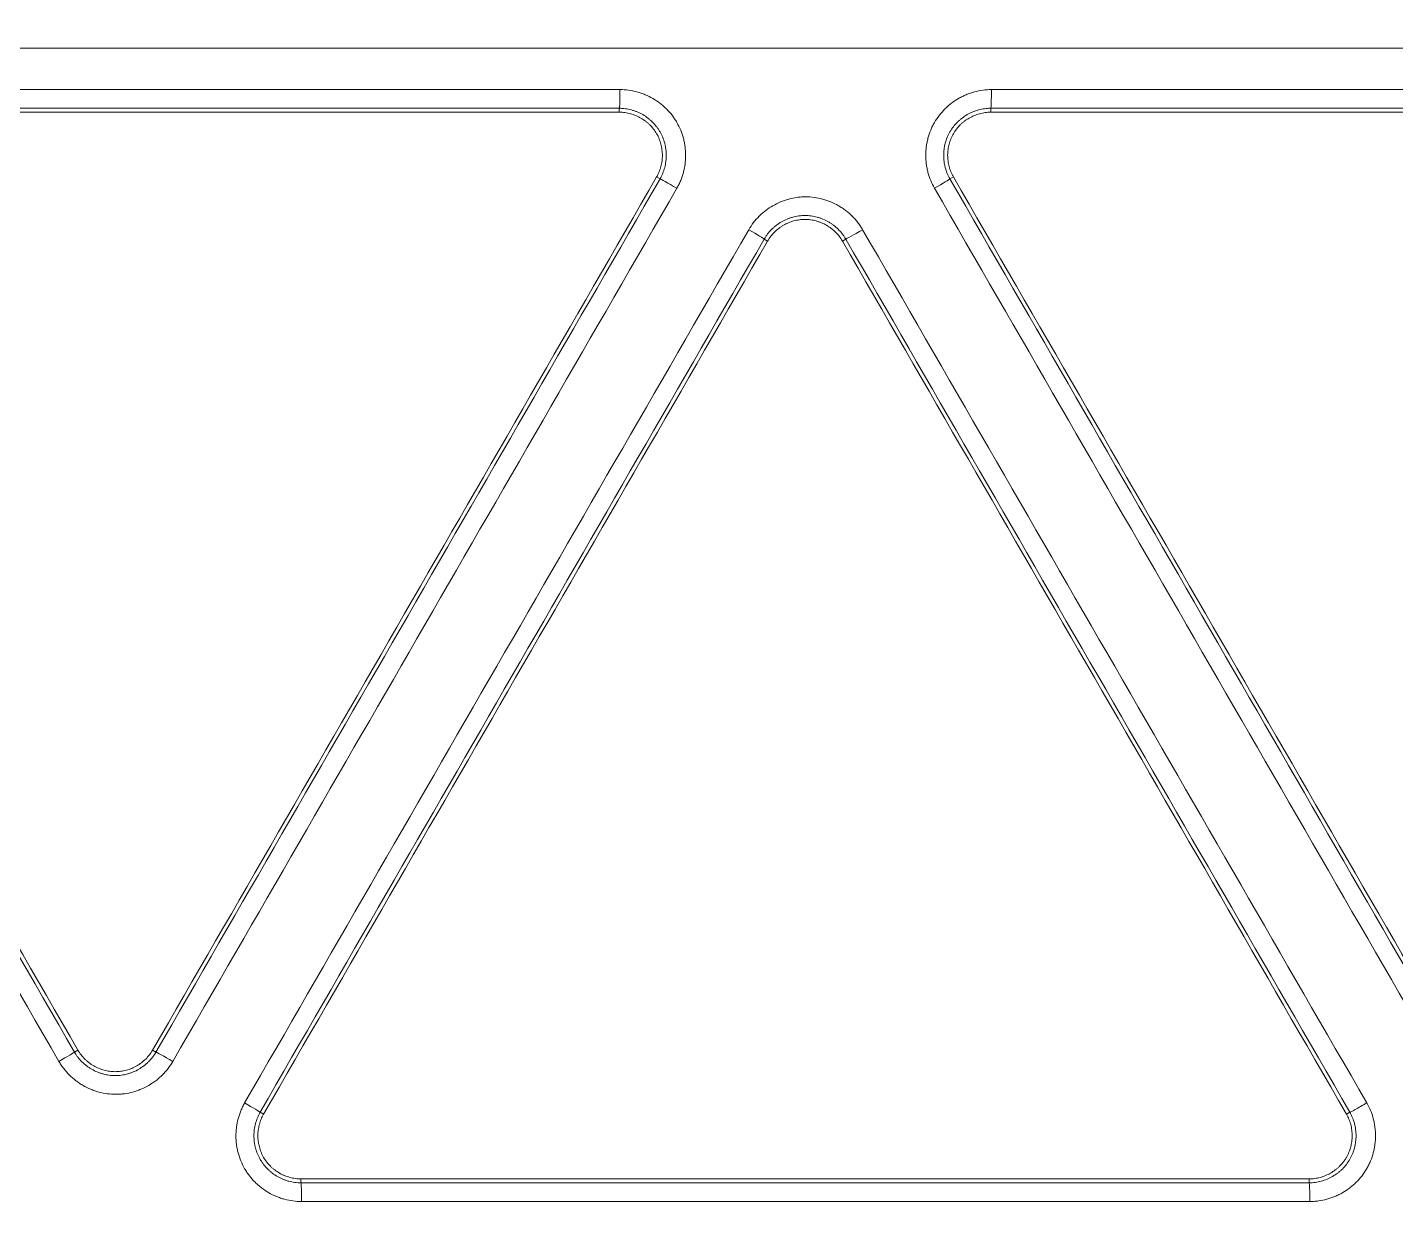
# Model space of a CAD drawing. Header units: inches. Extents: x 405346 to 489838, y -25612 to 14934.
# Drawn here: x 467434.52 to 467469.23, y 4291.63 to 4321.95 of the extents above; entities that cross this region are included whole.
import ezdxf

# ---------------------------------------------------------------- set-up
doc = ezdxf.new("R2010")
doc.units = ezdxf.units.IN
doc.header["$LTSCALE"] = 200
doc.header["$MEASUREMENT"] = 0
doc.layers.add('SS-EQ', color=2, linetype='Continuous', lineweight=20)

# ---------------------------------------------------------------- blocks, each defined once
blk = doc.blocks.new('4way무풍')
at = {"layer": 'SS-EQ'}
for p, q in [((205.27, -1.626), (205.27, -1.526)), ((214.692, -1.526), (214.692, -1.626)), ((206.303, -3.317), (206.217, -3.267)), ((213.744, -3.267), (213.657, -3.318)), ((209.033, -4.893), (208.946, -4.843)), ((211.014, -4.843), (210.928, -4.893)), ((191.447, -25.466), (191.535, -25.416)), ((193.43, -25.416), (193.516, -25.465)), ((196.158, -26.991), (196.246, -27.041)), ((223.716, -27.041), (223.802, -26.992)), ((197.193, -28.683), (197.193, -28.783)), ((222.768, -28.783), (222.768, -28.683))]:
    blk.add_line(p, q, dxfattribs=at)
for centre, major_axis, ratio, start_param, end_param in [((205.269, -1.052), (0, -0.474), 0.037348, 0.034931, 1.570751), ((214.691, -1.052), (0, 0.474), 0.039714, 3.176527, 4.712343), ((206.713, -3.554), (0.41, -0.237), 0.018703, 1.538111, 3.10668), ((213.247, -3.554), (0.41, 0.237), 0.019664, 4.746155, 6.248272), ((208.536, -4.606), (-0.41, 0.237), 0.01886, 3.176505, 4.67935), ((211.424, -4.606), (0.41, 0.237), 0.019501, 3.176506, 4.745781), ((191.037, -25.702), (-0.41, -0.237), 0.018346, 1.599916, 3.10668), ((193.926, -25.702), (0.41, -0.237), 0.016359, 1.539907, 3.106681), ((195.748, -26.755), (-0.41, 0.237), 0.016503, 3.176504, 4.681199), ((224.212, -26.755), (-0.41, -0.237), 0.021575, 0.034915, 1.606278), ((197.193, -29.256), (0, 0.474), 0.035496, 4.710981, 6.248196), ((222.767, -29.256), (0, 0.474), 0.04111, 4.711347, 6.248249)]:
    blk.add_ellipse(centre, major_axis=major_axis, ratio=ratio, start_param=start_param, end_param=end_param, dxfattribs=at)
for points, knots in [([(0.032, 346.294), (6.969, 346.294), (13.906, 346.294), (27.78, 346.294), (34.717, 346.294), (55.528, 346.294), (69.403, 346.294), (97.151, 346.294), (111.025, 346.294), (138.774, 346.294), (152.648, 346.294), (180.396, 346.294), (194.27, 346.294), (215.082, 346.294), (222.019, 346.294), (235.893, 346.294), (242.83, 346.293), (253.236, 346.293), (256.704, 346.293), (263.641, 346.293), (267.11, 346.293), (272.313, 346.294), (274.047, 346.294), (276.648, 346.294), (277.516, 346.294), (279.25, 346.293), (280.117, 346.293), (281.418, 346.292), (281.851, 346.292), (282.718, 346.292), (283.152, 346.292), (283.802, 346.293), (284.019, 346.293), (284.453, 346.293), (284.669, 346.294), (285.103, 346.293), (285.32, 346.293), (285.753, 346.29), (285.97, 346.288), (286.62, 346.277), (287.054, 346.265), (287.92, 346.231), (288.353, 346.21), (289.653, 346.132), (290.519, 346.062), (291.818, 345.929), (292.25, 345.88), (292.899, 345.799), (293.116, 345.771), (293.548, 345.712), (294.627, 345.561), (295.697, 345.381), (298.249, 344.897), (299.929, 344.504), (302.417, 343.81), (304.065, 343.312), (305.692, 342.745), (308.116, 341.843), (309.711, 341.171), (311.481, 340.335), (311.677, 340.241), (312.069, 340.051), (312.265, 339.955), (312.851, 339.663), (313.238, 339.464), (314.393, 338.857), (315.91, 338.017), (317.385, 337.118), (318.837, 336.19), (319.553, 335.711), (320.962, 334.724), (322.351, 333.707), (324.369, 332.094), (326.323, 330.393), (327.582, 329.199), (328.355, 328.434), (328.586, 328.204), (328.815, 327.97), (328.968, 327.815), (329.044, 327.736), (329.423, 327.345), (329.723, 327.029), (330.61, 326.072), (331.762, 324.776), (333.399, 322.77), (334.43, 321.391), (335.932, 319.291), (336.873, 317.85), (338.196, 315.627), (339.047, 314.124), (339.838, 312.579), (340.313, 311.601), (340.454, 311.306), (340.593, 311.01), (340.685, 310.812), (340.731, 310.713), (340.958, 310.218), (341.136, 309.82), (341.654, 308.624), (342.309, 307.019), (343.186, 304.582), (343.7, 302.939), (344.419, 300.459), (344.828, 298.787), (345.336, 296.251), (345.487, 295.4), (345.755, 293.69), (345.871, 292.83), (345.994, 291.749), (346.017, 291.532), (346.062, 291.099), (346.083, 290.881), (346.143, 290.23), (346.178, 289.796), (346.239, 288.927), (346.265, 288.492), (346.307, 287.624), (346.324, 287.189), (346.342, 286.538), (346.347, 286.32), (346.354, 285.886), (346.356, 285.669), (346.359, 285.234), (346.359, 285.017), (346.359, 284.582), (346.359, 284.365), (346.359, 283.714), (346.358, 283.279), (346.358, 282.41), (346.358, 281.976), (346.358, 280.672), (346.358, 279.803), (346.359, 278.065), (346.359, 277.196), (346.359, 274.59), (346.359, 272.852), (346.358, 264.162), (346.359, 257.21), (346.359, 236.355), (346.359, 222.452), (346.359, 194.646), (346.359, 180.742), (346.359, 152.936), (346.359, 139.033), (346.359, 111.226), (346.359, 69.516), (346.359, 27.806), (346.359, 0)], [0, 0, 0, 0, 0.03125, 0.03125, 0.0625, 0.0625, 0.125, 0.125, 0.1875, 0.1875, 0.25, 0.25, 0.3125, 0.3125, 0.34375, 0.34375, 0.375, 0.375, 0.390625, 0.390625, 0.40625, 0.40625, 0.414062, 0.414062, 0.417969, 0.417969, 0.421875, 0.421875, 0.423828, 0.423828, 0.425781, 0.425781, 0.426758, 0.426758, 0.427734, 0.427734, 0.428711, 0.428711, 0.429687, 0.429687, 0.431641, 0.431641, 0.433594, 0.433594, 0.4375, 0.4375, 0.439453, 0.439453, 0.44043, 0.44043, 0.441406, 0.445312, 0.445312, 0.453125, 0.453125, 0.457031, 0.460937, 0.460937, 0.46875, 0.46875, 0.469727, 0.469727, 0.470703, 0.470703, 0.472656, 0.472656, 0.476562, 0.480469, 0.480469, 0.484375, 0.484375, 0.488281, 0.492187, 0.496094, 0.5, 0.5, 0.500977, 0.501465, 0.501465, 0.501953, 0.501953, 0.503906, 0.503906, 0.507812, 0.511719, 0.515625, 0.515625, 0.523437, 0.523437, 0.527344, 0.53125, 0.53125, 0.532227, 0.532715, 0.532715, 0.533203, 0.533203, 0.535156, 0.535156, 0.539062, 0.542969, 0.546875, 0.546875, 0.554687, 0.554687, 0.558594, 0.558594, 0.5625, 0.5625, 0.563477, 0.563477, 0.564453, 0.564453, 0.566406, 0.566406, 0.568359, 0.568359, 0.570312, 0.570312, 0.571289, 0.571289, 0.572266, 0.572266, 0.573242, 0.573242, 0.574219, 0.574219, 0.576172, 0.576172, 0.578125, 0.578125, 0.582031, 0.582031, 0.585937, 0.585937, 0.59375, 0.59375, 0.625, 0.625, 0.6875, 0.6875, 0.75, 0.75, 0.8125, 0.8125, 0.875, 1, 1, 1, 1]), ([(345.164, 0), (345.164, 27.72), (345.163, 69.299), (345.162, 110.879), (345.161, 138.598), (345.16, 152.458), (345.159, 180.178), (345.157, 194.038), (345.154, 221.758), (345.152, 235.618), (345.147, 256.407), (345.146, 263.337), (345.145, 272), (345.145, 273.732), (345.144, 276.331), (345.144, 277.197), (345.143, 278.93), (345.142, 279.796), (345.142, 281.095), (345.141, 281.528), (345.141, 282.395), (345.142, 282.828), (345.141, 283.694), (345.141, 284.127), (345.14, 284.777), (345.139, 284.993), (345.136, 285.426), (345.134, 285.643), (345.124, 286.293), (345.113, 286.726), (345.081, 287.592), (345.06, 288.025), (345.009, 288.891), (344.979, 289.324), (344.926, 289.973), (344.898, 290.298), (344.868, 290.622), (344.847, 290.839), (344.836, 290.947), (344.736, 291.92), (344.629, 292.78), (344.379, 294.49), (344.236, 295.34), (343.754, 297.876), (343.361, 299.547), (342.666, 302.024), (342.167, 303.666), (341.312, 306.1), (340.67, 307.703), (340.162, 308.898), (339.901, 309.494), (339.629, 310.086), (339.446, 310.481), (339.353, 310.677), (338.885, 311.657), (338.495, 312.43), (337.684, 313.954), (337.263, 314.706), (336.391, 316.188), (335.94, 316.919), (335.007, 318.359), (334.525, 319.069), (333.532, 320.468), (332.508, 321.846), (330.881, 323.85), (329.736, 325.143), (328.853, 326.097), (328.555, 326.413), (328.177, 326.804), (328.101, 326.882), (327.949, 327.037), (327.721, 327.27), (327.491, 327.5), (326.721, 328.264), (325.466, 329.454), (323.518, 331.149), (321.504, 332.755), (320.119, 333.766), (318.711, 334.748), (317.997, 335.224), (316.546, 336.146), (315.81, 336.592), (314.315, 337.454), (313.557, 337.87), (312.595, 338.371), (312.305, 338.52), (312.014, 338.666), (311.82, 338.764), (311.722, 338.812), (311.235, 339.053), (310.844, 339.24), (309.666, 339.79), (308.875, 340.138), (307.283, 340.799), (305.68, 341.425), (303.244, 342.257), (301.598, 342.742), (299.114, 343.417), (297.436, 343.796), (294.888, 344.258), (294.033, 344.394), (292.957, 344.542), (292.742, 344.57), (292.31, 344.625), (291.663, 344.703), (291.015, 344.771), (289.72, 344.892), (288.856, 344.953), (287.56, 345.018), (287.128, 345.036), (286.48, 345.054), (286.264, 345.059), (285.832, 345.066), (285.615, 345.069), (285.183, 345.072), (284.967, 345.073), (284.535, 345.074), (284.318, 345.075), (283.67, 345.075), (283.237, 345.076), (282.589, 345.076), (282.373, 345.076), (281.94, 345.076), (281.724, 345.076), (281.076, 345.076), (280.643, 345.076), (279.346, 345.077), (278.481, 345.077), (276.752, 345.078), (275.887, 345.078), (273.293, 345.079), (271.563, 345.079), (262.916, 345.08), (255.998, 345.082), (242.162, 345.085), (235.244, 345.086), (221.408, 345.088), (214.49, 345.089), (193.736, 345.092), (179.9, 345.093), (152.228, 345.095), (138.392, 345.096), (110.72, 345.097), (96.884, 345.097), (69.212, 345.098), (55.376, 345.098), (34.622, 345.098), (27.704, 345.099), (13.868, 345.099), (6.95, 345.099), (0.032, 345.099)], [0, 0, 0, 0, 0.125, 0.1875, 0.1875, 0.25, 0.25, 0.3125, 0.3125, 0.375, 0.375, 0.40625, 0.40625, 0.414063, 0.414063, 0.417969, 0.417969, 0.421875, 0.421875, 0.423828, 0.423828, 0.425781, 0.425781, 0.427734, 0.427734, 0.428711, 0.428711, 0.429688, 0.429688, 0.431641, 0.431641, 0.433594, 0.433594, 0.435547, 0.435547, 0.436523, 0.437012, 0.437012, 0.4375, 0.4375, 0.441406, 0.441406, 0.445313, 0.445313, 0.453125, 0.453125, 0.457031, 0.460938, 0.464844, 0.464844, 0.466797, 0.467773, 0.467773, 0.46875, 0.46875, 0.472656, 0.472656, 0.476563, 0.476563, 0.480469, 0.480469, 0.484375, 0.484375, 0.488281, 0.492188, 0.496094, 0.496094, 0.498047, 0.498047, 0.498535, 0.498535, 0.499023, 0.5, 0.5, 0.503906, 0.507813, 0.511719, 0.515625, 0.515625, 0.519531, 0.519531, 0.523438, 0.523438, 0.527344, 0.527344, 0.52832, 0.528809, 0.528809, 0.529297, 0.529297, 0.53125, 0.53125, 0.535156, 0.535156, 0.539063, 0.542969, 0.546875, 0.546875, 0.554688, 0.554688, 0.558594, 0.558594, 0.55957, 0.55957, 0.560547, 0.5625, 0.5625, 0.566406, 0.566406, 0.568359, 0.568359, 0.569336, 0.569336, 0.570313, 0.570313, 0.571289, 0.571289, 0.572266, 0.572266, 0.574219, 0.574219, 0.575195, 0.575195, 0.576172, 0.576172, 0.578125, 0.578125, 0.582031, 0.582031, 0.585938, 0.585938, 0.59375, 0.59375, 0.625, 0.625, 0.65625, 0.65625, 0.6875, 0.6875, 0.75, 0.75, 0.8125, 0.8125, 0.875, 0.875, 0.9375, 0.9375, 0.96875, 0.96875, 1, 1, 1, 1]), ([(346.359, 0), (346.359, -27.812), (346.359, -55.624), (346.359, -97.341), (346.359, -111.247), (346.359, -139.059), (346.359, -152.965), (346.359, -180.777), (346.359, -194.683), (346.359, -222.494), (346.359, -236.4), (346.359, -257.259), (346.358, -264.212), (346.359, -272.903), (346.359, -274.641), (346.359, -277.249), (346.359, -278.118), (346.358, -279.856), (346.358, -280.725), (346.358, -282.029), (346.358, -282.463), (346.358, -283.333), (346.359, -283.767), (346.359, -284.419), (346.359, -284.636), (346.359, -285.071), (346.358, -285.288), (346.355, -285.723), (346.353, -285.94), (346.346, -286.374), (346.341, -286.592), (346.322, -287.243), (346.305, -287.678), (346.262, -288.546), (346.236, -288.98), (346.174, -289.849), (346.138, -290.283), (346.078, -290.934), (346.057, -291.151), (346.012, -291.585), (345.894, -292.666), (345.748, -293.741), (345.479, -295.45), (345.327, -296.299), (344.817, -298.834), (344.407, -300.505), (343.687, -302.982), (343.172, -304.624), (342.294, -307.059), (341.638, -308.663), (341.119, -309.858), (340.941, -310.256), (340.714, -310.751), (340.668, -310.85), (340.576, -311.047), (340.437, -311.343), (339.919, -312.422), (339.029, -314.158), (338.177, -315.66), (336.854, -317.881), (335.912, -319.32), (334.41, -321.418), (333.379, -322.796), (331.741, -324.801), (330.589, -326.095), (329.702, -327.051), (329.403, -327.366), (329.024, -327.758), (328.947, -327.836), (328.795, -327.992), (328.566, -328.224), (327.719, -329.07), (326.303, -330.412), (324.35, -332.111), (322.332, -333.722), (320.944, -334.738), (319.535, -335.724), (318.819, -336.202), (317.367, -337.13), (315.893, -338.028), (314.376, -338.866), (313.222, -339.473), (312.835, -339.671), (312.249, -339.963), (312.054, -340.059), (311.662, -340.249), (309.896, -341.094), (308.103, -341.848), (305.68, -342.75), (304.055, -343.316), (302.408, -343.813), (299.923, -344.506), (298.245, -344.898), (295.697, -345.382), (294.842, -345.525), (293.766, -345.682), (293.551, -345.712), (293.12, -345.771), (292.903, -345.799), (292.254, -345.88), (291.821, -345.929), (290.523, -346.062), (289.657, -346.132), (288.357, -346.21), (287.924, -346.232), (287.057, -346.265), (286.624, -346.277), (285.974, -346.288), (285.757, -346.291), (285.323, -346.293), (285.107, -346.294), (284.673, -346.294), (284.456, -346.294), (284.023, -346.294), (283.806, -346.293), (283.156, -346.293), (282.722, -346.293), (281.855, -346.293), (281.421, -346.293), (280.121, -346.293), (279.253, -346.294), (277.519, -346.294), (276.652, -346.294), (274.051, -346.294), (272.316, -346.294), (267.113, -346.294), (263.645, -346.293), (256.708, -346.293), (253.239, -346.294), (242.833, -346.294), (235.896, -346.294), (222.022, -346.294), (215.084, -346.294), (194.273, -346.294), (180.399, -346.294), (152.65, -346.294), (138.775, -346.294), (111.027, -346.294), (97.152, -346.294), (69.404, -346.294), (55.529, -346.294), (34.718, -346.294), (27.78, -346.294), (13.906, -346.294), (6.969, -346.294), (0.032, -346.294)], [0, 0, 0, 0, 0.125, 0.125, 0.1875, 0.1875, 0.25, 0.25, 0.3125, 0.3125, 0.375, 0.375, 0.40625, 0.40625, 0.414063, 0.414063, 0.417969, 0.417969, 0.421875, 0.421875, 0.423828, 0.423828, 0.425781, 0.425781, 0.426758, 0.426758, 0.427734, 0.427734, 0.428711, 0.428711, 0.429688, 0.429688, 0.431641, 0.431641, 0.433594, 0.433594, 0.435547, 0.435547, 0.436523, 0.436523, 0.4375, 0.441406, 0.441406, 0.445313, 0.445313, 0.453125, 0.453125, 0.457031, 0.460938, 0.464844, 0.464844, 0.466797, 0.466797, 0.467285, 0.467285, 0.467773, 0.46875, 0.472656, 0.476563, 0.476563, 0.484375, 0.484375, 0.488281, 0.492188, 0.496094, 0.496094, 0.498047, 0.498047, 0.498535, 0.498535, 0.499023, 0.5, 0.503906, 0.507813, 0.511719, 0.515625, 0.515625, 0.519531, 0.519531, 0.523438, 0.527344, 0.527344, 0.529297, 0.529297, 0.530273, 0.530273, 0.53125, 0.539063, 0.539063, 0.542969, 0.546875, 0.546875, 0.554688, 0.554688, 0.558594, 0.558594, 0.55957, 0.55957, 0.560547, 0.560547, 0.5625, 0.5625, 0.566406, 0.566406, 0.568359, 0.568359, 0.570313, 0.570313, 0.571289, 0.571289, 0.572266, 0.572266, 0.573242, 0.573242, 0.574219, 0.574219, 0.576172, 0.576172, 0.578125, 0.578125, 0.582031, 0.582031, 0.585938, 0.585938, 0.59375, 0.59375, 0.609375, 0.609375, 0.625, 0.625, 0.65625, 0.65625, 0.6875, 0.6875, 0.75, 0.75, 0.8125, 0.8125, 0.875, 0.875, 0.9375, 0.9375, 0.96875, 0.96875, 1, 1, 1, 1]), ([(0.032, -345.099), (6.961, -345.099), (13.891, -345.099), (27.75, -345.099), (34.679, -345.099), (55.467, -345.099), (69.326, -345.098), (97.044, -345.098), (110.903, -345.097), (138.621, -345.096), (152.48, -345.096), (180.197, -345.094), (194.056, -345.092), (214.845, -345.09), (221.774, -345.089), (235.633, -345.086), (242.562, -345.085), (256.421, -345.082), (263.351, -345.081), (272.013, -345.079), (273.745, -345.079), (276.343, -345.079), (277.21, -345.078), (278.942, -345.078), (279.808, -345.077), (281.107, -345.076), (281.541, -345.076), (282.407, -345.076), (282.84, -345.076), (283.706, -345.076), (284.139, -345.076), (284.789, -345.074), (285.005, -345.074), (285.438, -345.071), (285.655, -345.069), (286.304, -345.06), (286.737, -345.049), (287.602, -345.017), (288.034, -344.997), (289.33, -344.922), (290.194, -344.853), (291.488, -344.722), (291.92, -344.673), (292.566, -344.593), (292.782, -344.566), (293.212, -344.508), (294.286, -344.358), (295.351, -344.18), (297.891, -343.699), (299.563, -343.307), (302.039, -342.615), (303.679, -342.118), (305.297, -341.551), (307.709, -340.648), (309.296, -339.976), (311.056, -339.138), (311.349, -338.996), (311.641, -338.853), (311.836, -338.756), (311.933, -338.707), (312.418, -338.464), (312.803, -338.265), (313.951, -337.656), (314.704, -337.236), (316.19, -336.364), (316.921, -335.913), (318.363, -334.982), (319.073, -334.502), (320.472, -333.511), (321.849, -332.491), (323.849, -330.872), (325.784, -329.163), (327.03, -327.964), (327.795, -327.195), (327.947, -327.041), (328.25, -326.729), (328.401, -326.573), (328.849, -326.102), (329.145, -325.785), (330.019, -324.826), (331.153, -323.527), (332.763, -321.515), (333.776, -320.132), (334.759, -318.728), (335.235, -318.016), (336.157, -316.57), (336.603, -315.837), (337.465, -314.35), (338.296, -312.842), (339.065, -311.291), (339.481, -310.406), (339.527, -310.308), (339.618, -310.111), (339.754, -309.815), (340.065, -309.123), (340.322, -308.527), (340.821, -307.331), (341.451, -305.727), (342.288, -303.291), (342.776, -301.648), (343.454, -299.169), (343.836, -297.496), (344.302, -294.959), (344.439, -294.108), (344.619, -292.825), (344.702, -292.181), (344.786, -291.427), (344.82, -291.104), (344.842, -290.888), (344.853, -290.779), (344.946, -289.807), (345.01, -288.942), (345.078, -287.644), (345.096, -287.212), (345.116, -286.563), (345.122, -286.347), (345.13, -285.914), (345.133, -285.698), (345.138, -285.266), (345.139, -285.049), (345.14, -284.617), (345.14, -284.4), (345.141, -283.752), (345.141, -283.319), (345.141, -282.67), (345.141, -282.454), (345.141, -282.021), (345.141, -281.805), (345.142, -281.156), (345.142, -280.724), (345.143, -279.426), (345.143, -278.561), (345.144, -276.831), (345.144, -275.966), (345.145, -273.37), (345.145, -271.64), (345.146, -262.989), (345.148, -256.069), (345.152, -235.306), (345.154, -221.465), (345.157, -193.782), (345.159, -179.94), (345.161, -152.257), (345.161, -138.416), (345.162, -110.732), (345.163, -69.208), (345.164, -27.683), (345.164, 0)], [0, 0, 0, 0, 0.03125, 0.03125, 0.0625, 0.0625, 0.125, 0.125, 0.1875, 0.1875, 0.25, 0.25, 0.3125, 0.3125, 0.34375, 0.34375, 0.375, 0.375, 0.40625, 0.40625, 0.414063, 0.414063, 0.417969, 0.417969, 0.421875, 0.421875, 0.423828, 0.423828, 0.425781, 0.425781, 0.427734, 0.427734, 0.428711, 0.428711, 0.429688, 0.429688, 0.431641, 0.431641, 0.433594, 0.433594, 0.4375, 0.4375, 0.439453, 0.439453, 0.44043, 0.44043, 0.441406, 0.445313, 0.445313, 0.453125, 0.453125, 0.457031, 0.460938, 0.460938, 0.46875, 0.46875, 0.469727, 0.470215, 0.470215, 0.470703, 0.470703, 0.472656, 0.472656, 0.476563, 0.476563, 0.480469, 0.480469, 0.484375, 0.484375, 0.488281, 0.492188, 0.496094, 0.5, 0.5, 0.500977, 0.500977, 0.501953, 0.501953, 0.503906, 0.503906, 0.507813, 0.511719, 0.515625, 0.515625, 0.519531, 0.519531, 0.523438, 0.523438, 0.527344, 0.53125, 0.53125, 0.531738, 0.531738, 0.532227, 0.533203, 0.535156, 0.535156, 0.539063, 0.542969, 0.546875, 0.546875, 0.554688, 0.554688, 0.558594, 0.558594, 0.560547, 0.561523, 0.562012, 0.562012, 0.5625, 0.5625, 0.566406, 0.566406, 0.568359, 0.568359, 0.569336, 0.569336, 0.570313, 0.570313, 0.571289, 0.571289, 0.572266, 0.572266, 0.574219, 0.574219, 0.575195, 0.575195, 0.576172, 0.576172, 0.578125, 0.578125, 0.582031, 0.582031, 0.585938, 0.585938, 0.59375, 0.59375, 0.625, 0.625, 0.6875, 0.6875, 0.75, 0.75, 0.8125, 0.8125, 0.875, 1, 1, 1, 1]), ([(247.586, 0), (245.632, 0), (234.907, 0), (215.405, 0), (189.077, 0), (162.746, 0), (145.189, 0), (136.411, 0)], [0, 0, 0, 0, 0.052747, 0.289561, 0.526374, 0.763187, 1, 1, 1, 1]), ([(179.71, -1.052), (180.775, -1.053), (181.841, -1.052), (183.973, -1.052), (185.038, -1.052), (188.236, -1.052), (190.367, -1.052), (196.761, -1.052), (201.024, -1.052), (205.287, -1.052)], [0, 0, 0, 0, 0.125, 0.125, 0.25, 0.25, 0.5, 0.5, 1, 1, 1, 1]), ([(205.287, -1.052), (205.36, -1.052), (205.433, -1.057), (205.576, -1.077), (205.647, -1.091), (205.752, -1.12), (205.787, -1.13), (205.839, -1.148), (205.856, -1.154), (205.89, -1.167), (205.907, -1.174), (205.991, -1.209), (206.121, -1.273), (206.242, -1.354), (206.315, -1.409), (206.329, -1.421), (206.358, -1.444), (206.399, -1.479), (206.439, -1.516), (206.516, -1.593), (206.564, -1.647), (206.631, -1.733), (206.652, -1.762), (206.693, -1.823), (206.712, -1.854), (206.767, -1.949), (206.831, -2.079), (206.877, -2.217), (206.9, -2.305), (206.905, -2.323), (206.913, -2.358), (206.917, -2.376), (206.927, -2.43), (206.933, -2.466), (206.947, -2.574), (206.952, -2.646), (206.952, -2.755), (206.95, -2.81), (206.946, -2.864), (206.942, -2.901), (206.94, -2.919), (206.929, -3.01), (206.901, -3.152), (206.855, -3.29), (206.814, -3.391), (206.799, -3.424), (206.767, -3.49), (206.749, -3.522), (206.731, -3.554)], [0, 0, 0, 0, 0.0625, 0.0625, 0.125, 0.125, 0.15625, 0.15625, 0.171875, 0.171875, 0.1875, 0.1875, 0.25, 0.3125, 0.3125, 0.328125, 0.328125, 0.34375, 0.375, 0.375, 0.4375, 0.4375, 0.46875, 0.46875, 0.5, 0.5, 0.5625, 0.625, 0.625, 0.640625, 0.640625, 0.65625, 0.65625, 0.6875, 0.6875, 0.75, 0.75, 0.78125, 0.796875, 0.796875, 0.8125, 0.8125, 0.875, 0.9375, 0.9375, 0.96875, 0.96875, 1, 1, 1, 1]), ([(213.265, -3.554), (213.228, -3.49), (213.196, -3.425), (213.141, -3.291), (213.118, -3.223), (213.09, -3.117), (213.082, -3.082), (213.072, -3.028), (213.069, -3.01), (213.063, -2.973), (213.06, -2.955), (213.048, -2.865), (213.039, -2.72), (213.048, -2.575), (213.06, -2.485), (213.063, -2.466), (213.069, -2.43), (213.072, -2.412), (213.082, -2.359), (213.091, -2.323), (213.118, -2.218), (213.141, -2.15), (213.182, -2.049), (213.197, -2.016), (213.23, -1.95), (213.247, -1.918), (213.302, -1.823), (213.383, -1.702), (213.479, -1.594), (213.543, -1.53), (213.557, -1.517), (213.583, -1.492), (213.597, -1.48), (213.638, -1.444), (213.667, -1.421), (213.753, -1.355), (213.814, -1.315), (213.908, -1.26), (213.94, -1.243), (214.005, -1.211), (214.038, -1.196), (214.106, -1.167), (214.14, -1.154), (214.21, -1.13), (214.244, -1.12), (214.349, -1.091), (214.42, -1.077), (214.564, -1.057), (214.636, -1.052), (214.71, -1.052)], [0, 0, 0, 0, 0.0625, 0.0625, 0.125, 0.125, 0.15625, 0.15625, 0.171875, 0.171875, 0.1875, 0.1875, 0.25, 0.3125, 0.3125, 0.328125, 0.328125, 0.34375, 0.34375, 0.375, 0.375, 0.4375, 0.4375, 0.46875, 0.46875, 0.5, 0.5, 0.5625, 0.625, 0.625, 0.640625, 0.640625, 0.65625, 0.65625, 0.6875, 0.6875, 0.75, 0.75, 0.78125, 0.78125, 0.8125, 0.8125, 0.84375, 0.84375, 0.875, 0.875, 0.9375, 0.9375, 1, 1, 1, 1]), ([(214.71, -1.052), (215.776, -1.053), (216.841, -1.052), (218.973, -1.052), (220.039, -1.052), (223.236, -1.052), (225.368, -1.052), (231.762, -1.052), (236.025, -1.052), (240.287, -1.052)], [0, 0, 0, 0, 0.125, 0.125, 0.25, 0.25, 0.5, 0.5, 1, 1, 1, 1]), ([(205.27, -1.526), (201.007, -1.526), (196.745, -1.526), (190.351, -1.526), (188.22, -1.526), (185.023, -1.526), (183.958, -1.526), (181.826, -1.526), (180.761, -1.526), (179.695, -1.526)], [0, 0, 0, 0, 0.5, 0.5, 0.75, 0.75, 0.875, 0.875, 1, 1, 1, 1]), ([(205.27, -1.626), (201.008, -1.626), (196.745, -1.626), (190.352, -1.626), (188.22, -1.626), (185.023, -1.626), (183.958, -1.626), (181.826, -1.626), (180.761, -1.626), (179.695, -1.626)], [0, 0, 0, 0, 0.5, 0.5, 0.75, 0.75, 0.875, 0.875, 1, 1, 1, 1]), ([(206.303, -3.317), (206.305, -3.314), (206.307, -3.311), (206.31, -3.306), (206.315, -3.297), (206.319, -3.288), (206.329, -3.271), (206.334, -3.259), (206.352, -3.224), (206.362, -3.2), (206.392, -3.128), (206.424, -3.029), (206.444, -2.927), (206.452, -2.862), (206.454, -2.849), (206.456, -2.823), (206.457, -2.81), (206.46, -2.771), (206.46, -2.745), (206.46, -2.667), (206.457, -2.615), (206.447, -2.538), (206.443, -2.512), (206.433, -2.461), (206.427, -2.435), (206.407, -2.36), (206.391, -2.31), (206.352, -2.214), (206.329, -2.168), (206.29, -2.1), (206.276, -2.078), (206.247, -2.034), (206.231, -2.013), (206.184, -1.952), (206.149, -1.913), (206.094, -1.858), (206.065, -1.832), (206.035, -1.807), (206.015, -1.79), (206.005, -1.782), (205.953, -1.742), (205.866, -1.685), (205.773, -1.639), (205.701, -1.609), (205.677, -1.599), (205.627, -1.582), (205.602, -1.575), (205.527, -1.554), (205.476, -1.544), (205.4, -1.533), (205.361, -1.529), (205.315, -1.527), (205.292, -1.526), (205.283, -1.526), (205.276, -1.526), (205.273, -1.526), (205.27, -1.526)], [0, 0, 0, 0, 0.003906, 0.003906, 0.007812, 0.015625, 0.015625, 0.03125, 0.03125, 0.0625, 0.0625, 0.125, 0.1875, 0.1875, 0.203125, 0.203125, 0.21875, 0.21875, 0.25, 0.25, 0.3125, 0.3125, 0.34375, 0.34375, 0.375, 0.375, 0.4375, 0.4375, 0.5, 0.5, 0.53125, 0.53125, 0.5625, 0.5625, 0.625, 0.625, 0.65625, 0.671875, 0.671875, 0.6875, 0.6875, 0.75, 0.8125, 0.8125, 0.84375, 0.84375, 0.875, 0.875, 0.9375, 0.9375, 0.96875, 0.984375, 0.992188, 0.996094, 0.996094, 1, 1, 1, 1]), ([(205.27, -1.626), (205.318, -1.626), (205.366, -1.629), (205.46, -1.642), (205.553, -1.661), (205.643, -1.692), (205.71, -1.72), (205.732, -1.73), (205.775, -1.751), (205.796, -1.763), (205.857, -1.798), (205.897, -1.825), (205.954, -1.868), (205.972, -1.883), (206.008, -1.914), (206.026, -1.931), (206.077, -1.981), (206.14, -2.052), (206.193, -2.131), (206.229, -2.194), (206.241, -2.215), (206.262, -2.258), (206.271, -2.28), (206.298, -2.346), (206.313, -2.391), (206.331, -2.46), (206.339, -2.494), (206.345, -2.53), (206.349, -2.554), (206.351, -2.565), (206.359, -2.625), (206.365, -2.72), (206.359, -2.815), (206.35, -2.886), (206.346, -2.91), (206.337, -2.957), (206.331, -2.98), (206.313, -3.05), (206.298, -3.095), (206.262, -3.183), (206.241, -3.226), (206.217, -3.267)], [0, 0, 0, 0, 0.0625, 0.0625, 0.125, 0.1875, 0.1875, 0.21875, 0.21875, 0.25, 0.25, 0.3125, 0.3125, 0.34375, 0.34375, 0.375, 0.375, 0.4375, 0.5, 0.5, 0.53125, 0.53125, 0.5625, 0.5625, 0.625, 0.625, 0.65625, 0.671875, 0.671875, 0.6875, 0.6875, 0.75, 0.8125, 0.8125, 0.84375, 0.84375, 0.875, 0.875, 0.9375, 0.9375, 1, 1, 1, 1]), ([(214.691, -1.526), (214.688, -1.526), (214.685, -1.526), (214.678, -1.526), (214.669, -1.526), (214.659, -1.526), (214.639, -1.527), (214.626, -1.528), (214.587, -1.53), (214.561, -1.533), (214.483, -1.544), (214.382, -1.565), (214.284, -1.598), (214.223, -1.624), (214.211, -1.629), (214.187, -1.64), (214.152, -1.657), (214.118, -1.675), (214.05, -1.714), (214.007, -1.743), (213.945, -1.79), (213.925, -1.806), (213.885, -1.841), (213.866, -1.859), (213.81, -1.914), (213.776, -1.952), (213.712, -2.034), (213.683, -2.077), (213.644, -2.145), (213.631, -2.168), (213.608, -2.215), (213.598, -2.239), (213.568, -2.311), (213.552, -2.36), (213.532, -2.436), (213.523, -2.474), (213.517, -2.512), (213.512, -2.538), (213.511, -2.551), (213.502, -2.616), (213.496, -2.72), (213.502, -2.824), (213.512, -2.901), (213.516, -2.927), (213.526, -2.979), (213.532, -3.004), (213.552, -3.08), (213.568, -3.129), (213.598, -3.201), (213.614, -3.237), (213.635, -3.277), (213.645, -3.298), (213.65, -3.306), (213.654, -3.312), (213.655, -3.315), (213.657, -3.318)], [0, 0, 0, 0, 0.003906, 0.003906, 0.007812, 0.015625, 0.015625, 0.03125, 0.03125, 0.0625, 0.0625, 0.125, 0.1875, 0.1875, 0.203125, 0.203125, 0.21875, 0.25, 0.25, 0.3125, 0.3125, 0.34375, 0.34375, 0.375, 0.375, 0.4375, 0.4375, 0.5, 0.5, 0.53125, 0.53125, 0.5625, 0.5625, 0.625, 0.625, 0.65625, 0.671875, 0.671875, 0.6875, 0.6875, 0.75, 0.8125, 0.8125, 0.84375, 0.84375, 0.875, 0.875, 0.9375, 0.9375, 0.96875, 0.984375, 0.992188, 0.996094, 0.996094, 1, 1, 1, 1]), ([(213.744, -3.267), (213.732, -3.246), (213.721, -3.225), (213.699, -3.182), (213.69, -3.16), (213.663, -3.094), (213.633, -3.004), (213.614, -2.91), (213.605, -2.839), (213.603, -2.815), (213.6, -2.767), (213.599, -2.743), (213.599, -2.672), (213.602, -2.624), (213.612, -2.553), (213.615, -2.53), (213.625, -2.483), (213.63, -2.459), (213.648, -2.39), (213.663, -2.345), (213.699, -2.257), (213.72, -2.214), (213.75, -2.162), (213.756, -2.152), (213.769, -2.131), (213.789, -2.101), (213.81, -2.072), (213.854, -2.016), (213.885, -1.98), (213.936, -1.93), (213.953, -1.914), (213.989, -1.883), (214.008, -1.868), (214.065, -1.824), (214.145, -1.772), (214.23, -1.729), (214.296, -1.702), (214.318, -1.693), (214.364, -1.677), (214.387, -1.67), (214.456, -1.651), (214.549, -1.632), (214.644, -1.626), (214.692, -1.626)], [0, 0, 0, 0, 0.03125, 0.03125, 0.0625, 0.0625, 0.125, 0.1875, 0.1875, 0.21875, 0.21875, 0.25, 0.25, 0.3125, 0.3125, 0.34375, 0.34375, 0.375, 0.375, 0.4375, 0.4375, 0.5, 0.5, 0.515625, 0.515625, 0.53125, 0.5625, 0.5625, 0.625, 0.625, 0.65625, 0.65625, 0.6875, 0.6875, 0.75, 0.8125, 0.8125, 0.84375, 0.84375, 0.875, 0.875, 0.9375, 1, 1, 1, 1]), ([(240.266, -1.526), (236.004, -1.526), (231.742, -1.526), (225.349, -1.526), (222.152, -1.526), (218.954, -1.526), (216.823, -1.526), (215.757, -1.526), (214.692, -1.526)], [0, 0, 0, 0, 0.5, 0.5, 0.75, 0.875, 0.875, 1, 1, 1, 1]), ([(240.266, -1.626), (236.005, -1.626), (231.742, -1.626), (225.349, -1.626), (222.152, -1.626), (218.955, -1.626), (216.823, -1.626), (215.757, -1.626), (214.692, -1.626)], [0, 0, 0, 0, 0.5, 0.5, 0.75, 0.875, 0.875, 1, 1, 1, 1]), ([(208.554, -4.606), (208.59, -4.543), (208.631, -4.482), (208.719, -4.368), (208.767, -4.313), (208.845, -4.237), (208.871, -4.212), (208.913, -4.176), (208.927, -4.164), (208.955, -4.141), (208.97, -4.129), (209.042, -4.074), (209.163, -3.994), (209.293, -3.929), (209.377, -3.894), (209.394, -3.887), (209.429, -3.874), (209.446, -3.868), (209.497, -3.85), (209.532, -3.84), (209.637, -3.811), (209.708, -3.797), (209.816, -3.782), (209.852, -3.779), (209.925, -3.774), (209.961, -3.772), (210.071, -3.772), (210.143, -3.777), (210.287, -3.797), (210.358, -3.811), (210.446, -3.835), (210.463, -3.84), (210.498, -3.851), (210.516, -3.856), (210.567, -3.874), (210.601, -3.887), (210.702, -3.929), (210.767, -3.961), (210.861, -4.016), (210.907, -4.044), (210.953, -4.075), (210.982, -4.097), (210.997, -4.107), (211.07, -4.163), (211.18, -4.258), (211.276, -4.367), (211.342, -4.453), (211.364, -4.482), (211.405, -4.543), (211.424, -4.574), (211.443, -4.606)], [0, 0, 0, 0, 0.0625, 0.0625, 0.125, 0.125, 0.15625, 0.15625, 0.171875, 0.171875, 0.1875, 0.1875, 0.25, 0.3125, 0.3125, 0.328125, 0.328125, 0.34375, 0.34375, 0.375, 0.375, 0.4375, 0.4375, 0.46875, 0.46875, 0.5, 0.5, 0.5625, 0.5625, 0.625, 0.625, 0.640625, 0.640625, 0.65625, 0.65625, 0.6875, 0.6875, 0.75, 0.75, 0.78125, 0.796875, 0.796875, 0.8125, 0.8125, 0.875, 0.9375, 0.9375, 0.96875, 0.96875, 1, 1, 1, 1]), ([(211.014, -4.843), (211.013, -4.84), (211.011, -4.838), (211.008, -4.832), (211.003, -4.823), (210.997, -4.815), (210.987, -4.798), (210.98, -4.787), (210.958, -4.755), (210.942, -4.733), (210.895, -4.672), (210.826, -4.594), (210.747, -4.526), (210.695, -4.486), (210.684, -4.479), (210.663, -4.463), (210.631, -4.441), (210.598, -4.421), (210.53, -4.382), (210.484, -4.359), (210.412, -4.329), (210.388, -4.319), (210.338, -4.302), (210.313, -4.295), (210.237, -4.274), (210.187, -4.263), (210.084, -4.249), (210.032, -4.246), (209.954, -4.246), (209.928, -4.247), (209.875, -4.25), (209.85, -4.253), (209.772, -4.263), (209.722, -4.274), (209.647, -4.294), (209.61, -4.306), (209.573, -4.319), (209.548, -4.329), (209.536, -4.333), (209.476, -4.359), (209.382, -4.405), (209.296, -4.462), (209.234, -4.51), (209.213, -4.526), (209.174, -4.561), (209.155, -4.578), (209.099, -4.633), (209.065, -4.672), (209.017, -4.733), (208.994, -4.765), (208.969, -4.803), (208.957, -4.823), (208.952, -4.831), (208.949, -4.837), (208.947, -4.84), (208.946, -4.843)], [0, 0, 0, 0, 0.003906, 0.003906, 0.007813, 0.015625, 0.015625, 0.03125, 0.03125, 0.0625, 0.0625, 0.125, 0.1875, 0.1875, 0.203125, 0.203125, 0.21875, 0.25, 0.25, 0.3125, 0.3125, 0.34375, 0.34375, 0.375, 0.375, 0.4375, 0.4375, 0.5, 0.5, 0.53125, 0.53125, 0.5625, 0.5625, 0.625, 0.625, 0.65625, 0.671875, 0.671875, 0.6875, 0.6875, 0.75, 0.8125, 0.8125, 0.84375, 0.84375, 0.875, 0.875, 0.9375, 0.9375, 0.96875, 0.984375, 0.992187, 0.996094, 0.996094, 1, 1, 1, 1]), ([(209.033, -4.893), (209.057, -4.851), (209.084, -4.811), (209.142, -4.736), (209.206, -4.665), (209.277, -4.602), (209.325, -4.566), (209.335, -4.559), (209.354, -4.545), (209.384, -4.524), (209.414, -4.506), (209.476, -4.47), (209.519, -4.449), (209.585, -4.421), (209.607, -4.413), (209.653, -4.397), (209.676, -4.39), (209.745, -4.371), (209.838, -4.352), (209.933, -4.346), (210.005, -4.346), (210.029, -4.347), (210.077, -4.35), (210.1, -4.352), (210.171, -4.362), (210.217, -4.372), (210.286, -4.39), (210.32, -4.401), (210.354, -4.413), (210.376, -4.422), (210.387, -4.426), (210.443, -4.449), (210.528, -4.492), (210.607, -4.544), (210.664, -4.588), (210.683, -4.603), (210.719, -4.634), (210.737, -4.651), (210.788, -4.701), (210.819, -4.736), (210.878, -4.812), (210.904, -4.851), (210.928, -4.893)], [0, 0, 0, 0, 0.0625, 0.0625, 0.125, 0.1875, 0.1875, 0.203125, 0.203125, 0.21875, 0.25, 0.25, 0.3125, 0.3125, 0.34375, 0.34375, 0.375, 0.375, 0.4375, 0.5, 0.5, 0.53125, 0.53125, 0.5625, 0.5625, 0.625, 0.625, 0.65625, 0.671875, 0.671875, 0.6875, 0.6875, 0.75, 0.8125, 0.8125, 0.84375, 0.84375, 0.875, 0.875, 0.9375, 0.9375, 1, 1, 1, 1]), ([(191.447, -25.466), (191.449, -25.469), (191.451, -25.472), (191.454, -25.477), (191.459, -25.486), (191.464, -25.494), (191.475, -25.511), (191.482, -25.522), (191.504, -25.555), (191.519, -25.576), (191.567, -25.637), (191.636, -25.715), (191.715, -25.783), (191.767, -25.822), (191.777, -25.83), (191.799, -25.845), (191.831, -25.868), (191.864, -25.888), (191.932, -25.927), (191.978, -25.95), (192.05, -25.98), (192.074, -25.989), (192.124, -26.006), (192.149, -26.014), (192.225, -26.035), (192.275, -26.045), (192.378, -26.059), (192.43, -26.063), (192.508, -26.063), (192.534, -26.062), (192.587, -26.058), (192.612, -26.056), (192.69, -26.045), (192.74, -26.035), (192.815, -26.014), (192.852, -26.002), (192.889, -25.989), (192.914, -25.98), (192.926, -25.975), (192.986, -25.95), (193.08, -25.903), (193.166, -25.846), (193.228, -25.799), (193.248, -25.782), (193.288, -25.748), (193.307, -25.73), (193.363, -25.675), (193.397, -25.636), (193.445, -25.575), (193.467, -25.543), (193.492, -25.505), (193.504, -25.485), (193.509, -25.477), (193.513, -25.471), (193.514, -25.468), (193.516, -25.465)], [0, 0, 0, 0, 0.003906, 0.003906, 0.007813, 0.015625, 0.015625, 0.03125, 0.03125, 0.0625, 0.0625, 0.125, 0.1875, 0.1875, 0.203125, 0.203125, 0.21875, 0.25, 0.25, 0.3125, 0.3125, 0.34375, 0.34375, 0.375, 0.375, 0.4375, 0.4375, 0.5, 0.5, 0.53125, 0.53125, 0.5625, 0.5625, 0.625, 0.625, 0.65625, 0.671875, 0.671875, 0.6875, 0.6875, 0.75, 0.8125, 0.8125, 0.84375, 0.84375, 0.875, 0.875, 0.9375, 0.9375, 0.96875, 0.984375, 0.992187, 0.996094, 0.996094, 1, 1, 1, 1]), ([(193.43, -25.416), (193.406, -25.457), (193.379, -25.498), (193.32, -25.573), (193.257, -25.644), (193.185, -25.706), (193.138, -25.743), (193.128, -25.75), (193.108, -25.764), (193.079, -25.784), (193.048, -25.803), (192.987, -25.839), (192.944, -25.86), (192.878, -25.887), (192.856, -25.896), (192.81, -25.911), (192.787, -25.918), (192.718, -25.937), (192.625, -25.956), (192.53, -25.963), (192.458, -25.963), (192.434, -25.962), (192.386, -25.959), (192.363, -25.956), (192.292, -25.947), (192.246, -25.937), (192.177, -25.918), (192.143, -25.908), (192.109, -25.895), (192.087, -25.887), (192.075, -25.882), (192.02, -25.859), (191.935, -25.817), (191.855, -25.764), (191.798, -25.721), (191.78, -25.706), (191.743, -25.674), (191.726, -25.658), (191.675, -25.608), (191.644, -25.572), (191.585, -25.497), (191.559, -25.457), (191.535, -25.416)], [0, 0, 0, 0, 0.0625, 0.0625, 0.125, 0.1875, 0.1875, 0.203125, 0.203125, 0.21875, 0.25, 0.25, 0.3125, 0.3125, 0.34375, 0.34375, 0.375, 0.375, 0.4375, 0.5, 0.5, 0.53125, 0.53125, 0.5625, 0.5625, 0.625, 0.625, 0.65625, 0.671875, 0.671875, 0.6875, 0.6875, 0.75, 0.8125, 0.8125, 0.84375, 0.84375, 0.875, 0.875, 0.9375, 0.9375, 1, 1, 1, 1]), ([(193.942, -25.703), (193.906, -25.767), (193.865, -25.827), (193.777, -25.942), (193.729, -25.996), (193.651, -26.073), (193.625, -26.098), (193.583, -26.134), (193.569, -26.145), (193.541, -26.169), (193.526, -26.18), (193.454, -26.235), (193.333, -26.315), (193.203, -26.38), (193.119, -26.415), (193.102, -26.422), (193.067, -26.435), (193.05, -26.441), (192.999, -26.459), (192.964, -26.469), (192.859, -26.498), (192.788, -26.512), (192.68, -26.527), (192.644, -26.531), (192.572, -26.536), (192.535, -26.537), (192.425, -26.537), (192.28, -26.527), (192.138, -26.498), (192.05, -26.474), (192.033, -26.469), (191.998, -26.459), (191.98, -26.453), (191.929, -26.435), (191.895, -26.422), (191.794, -26.38), (191.729, -26.348), (191.635, -26.294), (191.589, -26.265), (191.543, -26.234), (191.514, -26.213), (191.499, -26.202), (191.426, -26.146), (191.317, -26.051), (191.22, -25.943), (191.154, -25.857), (191.132, -25.827), (191.091, -25.766), (191.072, -25.735), (191.054, -25.703)], [0, 0, 0, 0, 0.0625, 0.0625, 0.125, 0.125, 0.15625, 0.15625, 0.171875, 0.171875, 0.1875, 0.1875, 0.25, 0.3125, 0.3125, 0.328125, 0.328125, 0.34375, 0.34375, 0.375, 0.375, 0.4375, 0.4375, 0.46875, 0.46875, 0.5, 0.5, 0.5625, 0.625, 0.625, 0.640625, 0.640625, 0.65625, 0.65625, 0.6875, 0.6875, 0.75, 0.75, 0.78125, 0.796875, 0.796875, 0.8125, 0.8125, 0.875, 0.9375, 0.9375, 0.96875, 0.96875, 1, 1, 1, 1]), ([(197.209, -29.257), (197.136, -29.257), (197.063, -29.252), (196.92, -29.233), (196.849, -29.218), (196.744, -29.19), (196.709, -29.179), (196.657, -29.161), (196.64, -29.155), (196.606, -29.142), (196.589, -29.135), (196.505, -29.1), (196.375, -29.036), (196.254, -28.955), (196.181, -28.9), (196.167, -28.889), (196.138, -28.865), (196.097, -28.83), (196.057, -28.793), (195.98, -28.717), (195.932, -28.662), (195.865, -28.576), (195.844, -28.547), (195.803, -28.486), (195.784, -28.455), (195.729, -28.36), (195.665, -28.23), (195.619, -28.093), (195.595, -28.004), (195.591, -27.987), (195.583, -27.951), (195.579, -27.933), (195.569, -27.879), (195.563, -27.843), (195.549, -27.735), (195.544, -27.663), (195.544, -27.554), (195.546, -27.5), (195.55, -27.445), (195.554, -27.408), (195.556, -27.39), (195.567, -27.299), (195.595, -27.157), (195.641, -27.02), (195.682, -26.919), (195.697, -26.885), (195.729, -26.819), (195.747, -26.787), (195.765, -26.755)], [0, 0, 0, 0, 0.0625, 0.0625, 0.125, 0.125, 0.15625, 0.15625, 0.171875, 0.171875, 0.1875, 0.1875, 0.25, 0.3125, 0.3125, 0.328125, 0.328125, 0.34375, 0.375, 0.375, 0.4375, 0.4375, 0.46875, 0.46875, 0.5, 0.5, 0.5625, 0.625, 0.625, 0.640625, 0.640625, 0.65625, 0.65625, 0.6875, 0.6875, 0.75, 0.75, 0.78125, 0.796875, 0.796875, 0.8125, 0.8125, 0.875, 0.9375, 0.9375, 0.96875, 0.96875, 1, 1, 1, 1]), ([(196.158, -26.991), (196.157, -26.994), (196.155, -26.997), (196.152, -27.002), (196.147, -27.011), (196.142, -27.02), (196.133, -27.037), (196.127, -27.049), (196.11, -27.084), (196.099, -27.108), (196.07, -27.181), (196.037, -27.279), (196.017, -27.381), (196.009, -27.446), (196.008, -27.459), (196.005, -27.485), (196.004, -27.498), (196.002, -27.537), (196.001, -27.563), (196.001, -27.641), (196.004, -27.693), (196.014, -27.77), (196.018, -27.796), (196.028, -27.848), (196.034, -27.873), (196.054, -27.949), (196.07, -27.998), (196.11, -28.094), (196.133, -28.141), (196.172, -28.209), (196.186, -28.231), (196.215, -28.275), (196.23, -28.296), (196.278, -28.357), (196.312, -28.396), (196.368, -28.451), (196.396, -28.477), (196.426, -28.502), (196.447, -28.519), (196.457, -28.527), (196.509, -28.567), (196.596, -28.624), (196.689, -28.67), (196.761, -28.7), (196.785, -28.71), (196.835, -28.727), (196.86, -28.734), (196.935, -28.755), (196.986, -28.765), (197.063, -28.776), (197.102, -28.78), (197.147, -28.782), (197.17, -28.782), (197.18, -28.783), (197.187, -28.783), (197.19, -28.783), (197.193, -28.783)], [0, 0, 0, 0, 0.003906, 0.003906, 0.007812, 0.015625, 0.015625, 0.03125, 0.03125, 0.0625, 0.0625, 0.125, 0.1875, 0.1875, 0.203125, 0.203125, 0.21875, 0.21875, 0.25, 0.25, 0.3125, 0.3125, 0.34375, 0.34375, 0.375, 0.375, 0.4375, 0.4375, 0.5, 0.5, 0.53125, 0.53125, 0.5625, 0.5625, 0.625, 0.625, 0.65625, 0.671875, 0.671875, 0.6875, 0.6875, 0.75, 0.8125, 0.8125, 0.84375, 0.84375, 0.875, 0.875, 0.9375, 0.9375, 0.96875, 0.984375, 0.992187, 0.996094, 0.996094, 1, 1, 1, 1]), ([(197.193, -28.683), (197.145, -28.683), (197.097, -28.679), (197.002, -28.667), (196.909, -28.647), (196.819, -28.616), (196.753, -28.589), (196.731, -28.579), (196.688, -28.557), (196.667, -28.546), (196.606, -28.51), (196.566, -28.484), (196.509, -28.441), (196.491, -28.426), (196.454, -28.394), (196.437, -28.378), (196.386, -28.327), (196.323, -28.256), (196.27, -28.177), (196.234, -28.115), (196.222, -28.094), (196.201, -28.051), (196.191, -28.029), (196.165, -27.963), (196.15, -27.918), (196.132, -27.849), (196.124, -27.814), (196.117, -27.779), (196.114, -27.755), (196.112, -27.743), (196.104, -27.684), (196.098, -27.588), (196.104, -27.493), (196.113, -27.422), (196.117, -27.399), (196.126, -27.351), (196.132, -27.328), (196.15, -27.259), (196.165, -27.214), (196.201, -27.126), (196.221, -27.083), (196.246, -27.041)], [0, 0, 0, 0, 0.0625, 0.0625, 0.125, 0.1875, 0.1875, 0.21875, 0.21875, 0.25, 0.25, 0.3125, 0.3125, 0.34375, 0.34375, 0.375, 0.375, 0.4375, 0.5, 0.5, 0.53125, 0.53125, 0.5625, 0.5625, 0.625, 0.625, 0.65625, 0.671875, 0.671875, 0.6875, 0.6875, 0.75, 0.8125, 0.8125, 0.84375, 0.84375, 0.875, 0.875, 0.9375, 0.9375, 1, 1, 1, 1]), ([(222.768, -28.783), (222.771, -28.783), (222.774, -28.783), (222.781, -28.783), (222.791, -28.782), (222.801, -28.782), (222.82, -28.781), (222.833, -28.781), (222.873, -28.778), (222.899, -28.775), (222.976, -28.765), (223.077, -28.744), (223.175, -28.71), (223.236, -28.685), (223.248, -28.679), (223.271, -28.668), (223.307, -28.651), (223.341, -28.633), (223.408, -28.594), (223.452, -28.565), (223.514, -28.518), (223.534, -28.502), (223.573, -28.468), (223.593, -28.45), (223.648, -28.395), (223.717, -28.317), (223.775, -28.231), (223.814, -28.163), (223.827, -28.14), (223.85, -28.093), (223.86, -28.069), (223.89, -27.997), (223.906, -27.948), (223.926, -27.873), (223.935, -27.835), (223.941, -27.796), (223.946, -27.77), (223.947, -27.757), (223.956, -27.692), (223.962, -27.589), (223.956, -27.485), (223.946, -27.407), (223.942, -27.381), (223.932, -27.33), (223.926, -27.305), (223.906, -27.229), (223.89, -27.18), (223.86, -27.108), (223.845, -27.072), (223.824, -27.032), (223.813, -27.012), (223.808, -27.003), (223.805, -26.997), (223.803, -26.994), (223.802, -26.992)], [0, 0, 0, 0, 0.003906, 0.003906, 0.007813, 0.015625, 0.015625, 0.03125, 0.03125, 0.0625, 0.0625, 0.125, 0.1875, 0.1875, 0.203125, 0.203125, 0.21875, 0.25, 0.25, 0.3125, 0.3125, 0.34375, 0.34375, 0.375, 0.375, 0.4375, 0.5, 0.5, 0.53125, 0.53125, 0.5625, 0.5625, 0.625, 0.625, 0.65625, 0.671875, 0.671875, 0.6875, 0.6875, 0.75, 0.8125, 0.8125, 0.84375, 0.84375, 0.875, 0.875, 0.9375, 0.9375, 0.96875, 0.984375, 0.992187, 0.996094, 0.996094, 1, 1, 1, 1]), ([(223.716, -27.041), (223.74, -27.083), (223.761, -27.126), (223.797, -27.215), (223.827, -27.305), (223.845, -27.398), (223.853, -27.458), (223.854, -27.47), (223.856, -27.494), (223.859, -27.53), (223.86, -27.565), (223.86, -27.637), (223.857, -27.684), (223.848, -27.755), (223.844, -27.779), (223.835, -27.826), (223.83, -27.849), (223.812, -27.919), (223.781, -28.009), (223.74, -28.094), (223.704, -28.157), (223.691, -28.177), (223.664, -28.217), (223.65, -28.236), (223.606, -28.293), (223.575, -28.328), (223.524, -28.378), (223.498, -28.402), (223.47, -28.425), (223.452, -28.44), (223.442, -28.448), (223.395, -28.484), (223.315, -28.537), (223.23, -28.579), (223.164, -28.607), (223.141, -28.615), (223.096, -28.631), (223.073, -28.638), (223.004, -28.657), (222.958, -28.667), (222.864, -28.679), (222.816, -28.683), (222.768, -28.683)], [0, 0, 0, 0, 0.0625, 0.0625, 0.125, 0.1875, 0.1875, 0.203125, 0.203125, 0.21875, 0.25, 0.25, 0.3125, 0.3125, 0.34375, 0.34375, 0.375, 0.375, 0.4375, 0.5, 0.5, 0.53125, 0.53125, 0.5625, 0.5625, 0.625, 0.625, 0.65625, 0.671875, 0.671875, 0.6875, 0.6875, 0.75, 0.8125, 0.8125, 0.84375, 0.84375, 0.875, 0.875, 0.9375, 0.9375, 1, 1, 1, 1]), ([(224.231, -26.755), (224.268, -26.819), (224.3, -26.884), (224.355, -27.018), (224.378, -27.087), (224.406, -27.192), (224.414, -27.228), (224.424, -27.281), (224.428, -27.3), (224.434, -27.336), (224.436, -27.354), (224.448, -27.444), (224.457, -27.589), (224.448, -27.734), (224.436, -27.824), (224.433, -27.843), (224.428, -27.879), (224.424, -27.897), (224.414, -27.95), (224.406, -27.986), (224.378, -28.091), (224.355, -28.16), (224.314, -28.26), (224.299, -28.293), (224.267, -28.359), (224.249, -28.391), (224.195, -28.486), (224.114, -28.607), (224.018, -28.715), (223.953, -28.779), (223.94, -28.792), (223.913, -28.817), (223.899, -28.829), (223.858, -28.865), (223.83, -28.888), (223.743, -28.954), (223.683, -28.994), (223.589, -29.049), (223.54, -29.075), (223.491, -29.098), (223.458, -29.113), (223.441, -29.121), (223.357, -29.156), (223.219, -29.203), (223.078, -29.232), (222.97, -29.247), (222.933, -29.25), (222.86, -29.255), (222.823, -29.257), (222.787, -29.257)], [0, 0, 0, 0, 0.0625, 0.0625, 0.125, 0.125, 0.15625, 0.15625, 0.171875, 0.171875, 0.1875, 0.1875, 0.25, 0.3125, 0.3125, 0.328125, 0.328125, 0.34375, 0.34375, 0.375, 0.375, 0.4375, 0.4375, 0.46875, 0.46875, 0.5, 0.5, 0.5625, 0.625, 0.625, 0.640625, 0.640625, 0.65625, 0.65625, 0.6875, 0.6875, 0.75, 0.75, 0.78125, 0.796875, 0.796875, 0.8125, 0.8125, 0.875, 0.9375, 0.9375, 0.96875, 0.96875, 1, 1, 1, 1]), ([(197.193, -28.683), (201.456, -28.683), (205.719, -28.683), (214.244, -28.683), (218.506, -28.683), (222.768, -28.683)], [0, 0, 0, 0, 0.5, 0.5, 1, 1, 1, 1]), ([(197.193, -28.783), (201.456, -28.783), (205.719, -28.783), (214.244, -28.783), (218.506, -28.783), (222.768, -28.783)], [0, 0, 0, 0, 0.5, 0.5, 1, 1, 1, 1]), ([(222.787, -29.257), (218.524, -29.257), (214.262, -29.257), (205.736, -29.257), (201.473, -29.257), (197.209, -29.257)], [0, 0, 0, 0, 0.5, 0.5, 1, 1, 1, 1])]:
    blk.add_open_spline(points, degree=3, knots=knots, dxfattribs=at)
for points in [[(178.66, -3.317), (182.923, -10.7), (187.185, -18.083), (191.447, -25.466)], [(178.747, -3.267), (183.01, -10.65), (187.272, -18.033), (191.535, -25.416)], [(193.43, -25.416), (197.693, -18.033), (201.955, -10.65), (206.217, -3.267)], [(193.516, -25.465), (197.778, -18.082), (202.041, -10.7), (206.303, -3.317)], [(213.657, -3.318), (217.919, -10.7), (222.182, -18.083), (226.444, -25.466)], [(213.744, -3.267), (218.006, -10.65), (222.269, -18.033), (226.531, -25.416)], [(191.054, -25.703), (186.791, -18.32), (182.528, -10.937), (178.265, -3.554)], [(206.731, -3.554), (202.468, -10.937), (198.205, -18.32), (193.942, -25.703)], [(226.054, -25.703), (221.791, -18.32), (217.528, -10.937), (213.265, -3.554)], [(195.765, -26.755), (200.028, -19.372), (204.291, -11.989), (208.554, -4.606)], [(208.946, -4.843), (204.683, -12.225), (200.421, -19.608), (196.158, -26.991)], [(223.802, -26.992), (219.539, -19.609), (215.277, -12.226), (211.014, -4.843)], [(211.443, -4.606), (215.705, -11.989), (219.968, -19.372), (224.231, -26.755)], [(209.033, -4.893), (204.771, -12.275), (200.508, -19.658), (196.246, -27.041)], [(223.716, -27.041), (219.453, -19.659), (215.191, -12.276), (210.928, -4.893)]]:
    blk.add_open_spline(points, degree=3, dxfattribs=at)

msp = doc.modelspace()

# ---------------------------------------------------------------- block references
msp.add_blockref('4way무풍', (467244.268, 4321.426))

doc.saveas('drawing.dxf')
